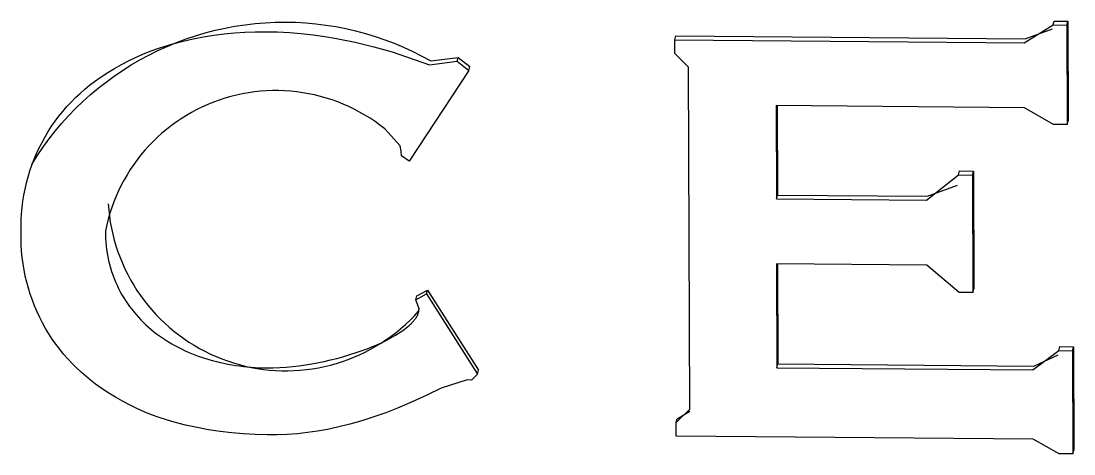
# Model space of a CAD drawing. Header units: millimetres. Extents: x -1421 to 3505, y -683 to 2759.
# Drawn here: x -8.384 to -4.366, y 730.013 to 731.665 of the extents above; entities that cross this region are included whole.
import ezdxf

# ---------------------------------------------------------------- set-up
doc = ezdxf.new("R2010")
doc.units = ezdxf.units.MM
doc.header["$MEASUREMENT"] = 0
doc.layers.add('Utwórz2D linie widoczne', color=7, linetype='Continuous', true_color=0x000000)

msp = doc.modelspace()

# ---------------------------------------------------------------- linework, layer by layer
at = {"layer": 'Utwórz2D linie widoczne'}
for p, q in [((-7.5296, 731.6508), (-7.4912, 731.6553)), ((-7.4912, 731.6553), (-7.4526, 731.6584)), ((-7.4526, 731.6584), (-7.414, 731.6603)), ((-7.414, 731.6603), (-7.3753, 731.6608)), ((-7.3753, 731.6608), (-7.3367, 731.66)), ((-7.3367, 731.66), (-7.2981, 731.6579)), ((-7.2981, 731.6579), (-7.2596, 731.6544)), ((-7.2596, 731.6544), (-7.2212, 731.6496)), ((-4.4457, 731.6499), (-4.4418, 731.6648)), ((-4.4418, 731.6648), (-4.3892, 731.6644)), ((-4.3931, 731.6495), (-4.3892, 731.6644)), ((-4.3892, 731.6644), (-4.388, 731.2847)), ((-7.7181, 731.6088), (-7.681, 731.6197)), ((-7.681, 731.6197), (-7.6435, 731.6295)), ((-7.649, 731.6108), (-7.6096, 731.6159)), ((-7.6435, 731.6295), (-7.6058, 731.6379)), ((-7.6096, 731.6159), (-7.57, 731.6197)), ((-7.6058, 731.6379), (-7.5678, 731.645)), ((-7.57, 731.6197), (-7.5303, 731.6224)), ((-7.5678, 731.645), (-7.5296, 731.6508)), ((-7.5303, 731.6224), (-7.4906, 731.6238)), ((-7.4906, 731.6238), (-7.4509, 731.6239)), ((-7.4509, 731.6239), (-7.4056, 731.6232)), ((-7.4056, 731.6232), (-7.3603, 731.6211)), ((-7.3603, 731.6211), (-7.3151, 731.6175)), ((-7.3151, 731.6175), (-7.2701, 731.6126)), ((-7.2212, 731.6496), (-7.183, 731.6435)), ((-7.183, 731.6435), (-7.1451, 731.6361)), ((-7.1451, 731.6361), (-7.1074, 731.6274)), ((-7.1074, 731.6274), (-7.07, 731.6175)), ((-7.07, 731.6175), (-7.033, 731.6062)), ((-4.5565, 731.5818), (-4.4457, 731.6499)), ((-4.5527, 731.5967), (-4.4484, 731.6355)), ((-4.4457, 731.6499), (-4.3931, 731.6495)), ((-4.3931, 731.6495), (-4.3918, 731.2697)), ((-7.8337, 731.5696), (-7.8045, 731.578)), ((-7.8267, 731.5683), (-7.791, 731.583)), ((-7.8045, 731.578), (-7.766, 731.588)), ((-7.791, 731.583), (-7.7547, 731.5965)), ((-7.766, 731.588), (-7.7273, 731.5968)), ((-7.7547, 731.5965), (-7.7181, 731.6088)), ((-7.7273, 731.5968), (-7.6882, 731.6044)), ((-7.6882, 731.6044), (-7.649, 731.6108)), ((-7.2701, 731.6126), (-7.2252, 731.6063)), ((-7.2252, 731.6063), (-7.1806, 731.5985)), ((-7.1806, 731.5985), (-7.1093, 731.5838)), ((-7.1093, 731.5838), (-7.0385, 731.5669)), ((-7.033, 731.6062), (-6.9964, 731.5937)), ((-6.9964, 731.5937), (-6.9603, 731.5799)), ((-6.9603, 731.5799), (-6.9247, 731.5649)), ((-5.8896, 731.5933), (-5.8858, 731.6082)), ((-5.8895, 731.5416), (-5.8896, 731.5933)), ((-5.8896, 731.5933), (-4.5565, 731.5818)), ((-5.8858, 731.6082), (-4.5527, 731.5967)), ((-7.947, 731.5264), (-7.9192, 731.5386)), ((-7.9306, 731.5169), (-7.8966, 731.5352)), ((-7.9192, 731.5386), (-7.891, 731.5499)), ((-7.8966, 731.5352), (-7.8619, 731.5523)), ((-7.891, 731.5499), (-7.8625, 731.5602)), ((-7.8625, 731.5602), (-7.8337, 731.5696)), ((-7.8619, 731.5523), (-7.8267, 731.5683)), ((-7.0385, 731.5669), (-6.9682, 731.5478)), ((-6.9682, 731.5478), (-6.825, 731.4978)), ((-6.9247, 731.5649), (-6.8896, 731.5487)), ((-6.8896, 731.5487), (-6.855, 731.5313)), ((-5.8369, 731.4893), (-5.8895, 731.5416)), ((-8.0276, 731.4842), (-8.0012, 731.4991)), ((-8.0012, 731.4991), (-7.9743, 731.5132)), ((-7.9967, 731.4768), (-7.964, 731.4974)), ((-7.9743, 731.5132), (-7.947, 731.5264)), ((-7.964, 731.4974), (-7.9306, 731.5169)), ((-6.855, 731.5313), (-6.8211, 731.5127)), ((-6.825, 731.4978), (-6.7197, 731.5113)), ((-6.8211, 731.5127), (-6.7159, 731.5262)), ((-6.7197, 731.5113), (-6.7159, 731.5262)), ((-6.7197, 731.5113), (-6.6759, 731.4764)), ((-6.7159, 731.5262), (-6.672, 731.4913)), ((-8.0788, 731.4516), (-8.0535, 731.4683)), ((-8.06, 731.4322), (-8.0287, 731.455)), ((-8.0535, 731.4683), (-8.0276, 731.4842)), ((-8.0287, 731.455), (-7.9967, 731.4768)), ((-6.6759, 731.4764), (-6.9026, 731.1305)), ((-6.6759, 731.4764), (-6.672, 731.4913)), ((-5.8326, 730.184), (-5.8369, 731.4893)), ((-8.141, 731.4047), (-8.1225, 731.4197)), ((-8.1225, 731.4197), (-8.1036, 731.4341)), ((-8.1036, 731.4341), (-8.0788, 731.4516)), ((-8.0904, 731.4083), (-8.06, 731.4322)), ((-8.1929, 731.3558), (-8.1762, 731.3727)), ((-8.1762, 731.3727), (-8.1588, 731.389)), ((-8.1588, 731.389), (-8.141, 731.4047)), ((-8.1487, 731.3575), (-8.1199, 731.3834)), ((-8.1199, 731.3834), (-8.0904, 731.4083)), ((-7.5839, 731.3766), (-7.6061, 731.3702)), ((-7.5616, 731.3822), (-7.5839, 731.3766)), ((-7.539, 731.387), (-7.5616, 731.3822)), ((-7.5163, 731.3911), (-7.539, 731.387)), ((-7.4934, 731.3943), (-7.5163, 731.3911)), ((-7.4705, 731.3968), (-7.4934, 731.3943)), ((-7.4475, 731.3984), (-7.4705, 731.3968)), ((-7.4244, 731.3993), (-7.4475, 731.3984)), ((-7.4014, 731.3993), (-7.4244, 731.3993)), ((-7.3783, 731.3986), (-7.4014, 731.3993)), ((-7.3553, 731.397), (-7.3783, 731.3986)), ((-7.3323, 731.3947), (-7.3553, 731.397)), ((-7.3095, 731.3915), (-7.3323, 731.3947)), ((-7.2868, 731.3876), (-7.3095, 731.3915)), ((-7.2642, 731.3829), (-7.2868, 731.3876)), ((-7.2418, 731.3773), (-7.2642, 731.3829)), ((-7.2196, 731.3711), (-7.2418, 731.3773)), ((-8.2247, 731.3204), (-8.2091, 731.3384)), ((-8.2091, 731.3384), (-8.1929, 731.3558)), ((-8.1765, 731.3307), (-8.1487, 731.3575)), ((-7.6922, 731.3371), (-7.7129, 731.327)), ((-7.6711, 731.3465), (-7.6922, 731.3371)), ((-7.6497, 731.3551), (-7.6711, 731.3465)), ((-7.628, 731.3631), (-7.6497, 731.3551)), ((-7.6061, 731.3702), (-7.628, 731.3631)), ((-7.1976, 731.364), (-7.2196, 731.3711)), ((-7.1759, 731.3562), (-7.1976, 731.364)), ((-7.1545, 731.3476), (-7.1759, 731.3562)), ((-7.1334, 731.3383), (-7.1545, 731.3476)), ((-7.1126, 731.3283), (-7.1334, 731.3383)), ((-4.5557, 731.3343), (-5.503, 731.3424)), ((-5.503, 731.3424), (-5.5019, 730.9862)), ((-5.4992, 731.3424), (-5.498, 731.0011)), ((-4.4445, 731.2702), (-4.5557, 731.3343)), ((-8.2538, 731.2828), (-8.2396, 731.3019)), ((-8.2396, 731.3019), (-8.2247, 731.3204)), ((-8.2292, 731.2741), (-8.2033, 731.3029)), ((-8.2033, 731.3029), (-8.1765, 731.3307)), ((-7.7728, 731.2923), (-7.7919, 731.2794)), ((-7.7532, 731.3046), (-7.7728, 731.2923)), ((-7.7332, 731.3161), (-7.7532, 731.3046)), ((-7.7129, 731.327), (-7.7332, 731.3161)), ((-7.0922, 731.3175), (-7.1126, 731.3283)), ((-7.0722, 731.3061), (-7.0922, 731.3175)), ((-7.0526, 731.2939), (-7.0722, 731.3061)), ((-7.0334, 731.2811), (-7.0526, 731.2939)), ((-8.2804, 731.2434), (-8.2674, 731.2633)), ((-8.2674, 731.2633), (-8.2538, 731.2828)), ((-8.2541, 731.2446), (-8.2292, 731.2741)), ((-7.8287, 731.2517), (-7.8464, 731.2368)), ((-7.8106, 731.2659), (-7.8287, 731.2517)), ((-7.7919, 731.2794), (-7.8106, 731.2659)), ((-7.0147, 731.2676), (-7.0334, 731.2811)), ((-6.9964, 731.2535), (-7.0147, 731.2676)), ((-6.9378, 731.1882), (-6.9964, 731.2535)), ((-4.3918, 731.2697), (-4.4445, 731.2702)), ((-4.3918, 731.2697), (-4.388, 731.2847)), ((-8.3041, 731.2021), (-8.2926, 731.223)), ((-8.3008, 731.1829), (-8.278, 731.2141)), ((-8.2926, 731.223), (-8.2804, 731.2434)), ((-8.278, 731.2141), (-8.2541, 731.2446)), ((-7.8636, 731.2214), (-7.8802, 731.2054)), ((-7.8464, 731.2368), (-7.8636, 731.2214)), ((-8.3249, 731.1594), (-8.3149, 731.1809)), ((-8.3225, 731.1509), (-8.3008, 731.1829)), ((-8.3149, 731.1809), (-8.3041, 731.2021)), ((-7.9117, 731.1717), (-7.9265, 731.154)), ((-7.8962, 731.1888), (-7.9117, 731.1717)), ((-7.8802, 731.2054), (-7.8962, 731.1888)), ((-6.9334, 731.1681), (-6.9378, 731.1882)), ((-8.3431, 731.1182), (-8.3225, 731.1509)), ((-8.3427, 731.1153), (-8.3342, 731.1375)), ((-8.3342, 731.1375), (-8.3249, 731.1594)), ((-7.9407, 731.1358), (-7.9543, 731.1172)), ((-7.9265, 731.154), (-7.9407, 731.1358)), ((-6.932, 731.1508), (-6.9334, 731.1681)), ((-6.9026, 731.1305), (-6.932, 731.1508)), ((-8.3574, 731.0701), (-8.3505, 731.0928)), ((-8.3505, 731.0928), (-8.3427, 731.1153)), ((-7.9672, 731.0981), (-7.9795, 731.0785)), ((-7.9543, 731.1172), (-7.9672, 731.0981)), ((-4.8065, 731.078), (-4.8027, 731.0929)), ((-4.8027, 731.0929), (-4.75, 731.0925)), ((-4.7538, 731.0775), (-4.75, 731.0925)), ((-4.75, 731.0925), (-4.7486, 730.6437)), ((-8.3636, 731.0471), (-8.3574, 731.0701)), ((-7.991, 731.0586), (-8.0019, 731.0382)), ((-7.9795, 731.0785), (-7.991, 731.0586)), ((-4.9288, 730.9812), (-4.8065, 731.078)), ((-4.8065, 731.078), (-4.7538, 731.0775)), ((-4.7538, 731.0775), (-4.7524, 730.6288)), ((-8.3735, 731.0006), (-8.369, 731.0239)), ((-8.369, 731.0239), (-8.3636, 731.0471)), ((-8.012, 731.0175), (-8.0214, 730.9964)), ((-8.0019, 731.0382), (-8.012, 731.0175)), ((-4.925, 730.9962), (-4.8104, 731.0393)), ((-8.3802, 730.9535), (-8.3773, 730.9771)), ((-8.3773, 730.9771), (-8.3735, 731.0006)), ((-8.0301, 730.975), (-8.0381, 730.9534)), ((-8.0214, 730.9964), (-8.0301, 730.975)), ((-5.5019, 730.9862), (-5.498, 731.0011)), ((-5.5019, 730.9862), (-4.9288, 730.9812)), ((-5.498, 731.0011), (-4.925, 730.9962)), ((-8.3824, 730.9298), (-8.3802, 730.9535)), ((-8.0516, 730.9681), (-8.0498, 730.9447)), ((-8.0452, 730.9315), (-8.0516, 730.9093)), ((-8.0498, 730.9447), (-8.0471, 730.9213)), ((-8.0381, 730.9534), (-8.0452, 730.9315)), ((-8.3841, 730.8823), (-8.3837, 730.9061)), ((-8.3837, 730.9061), (-8.3824, 730.9298)), ((-8.0516, 730.9093), (-8.0573, 730.8869)), ((-8.0471, 730.9213), (-8.0437, 730.8981)), ((-8.0437, 730.8981), (-8.0394, 730.875)), ((-8.3838, 730.8585), (-8.3841, 730.8823)), ((-8.384, 730.8346), (-8.3838, 730.8585)), ((-8.0573, 730.8869), (-8.0621, 730.8644)), ((-8.0621, 730.8644), (-8.0621, 730.8502)), ((-8.0621, 730.8502), (-8.0617, 730.836)), ((-8.0394, 730.875), (-8.0343, 730.8521)), ((-8.0343, 730.8521), (-8.0285, 730.8294)), ((-8.3834, 730.8106), (-8.384, 730.8346)), ((-8.3819, 730.7867), (-8.3834, 730.8106)), ((-8.0617, 730.836), (-8.0609, 730.8218)), ((-8.0609, 730.8218), (-8.0596, 730.8076)), ((-8.0285, 730.8294), (-8.0219, 730.8068)), ((-8.3797, 730.7629), (-8.3819, 730.7867)), ((-8.0596, 730.8076), (-8.0579, 730.7934)), ((-8.0579, 730.7934), (-8.0558, 730.7793)), ((-8.0558, 730.7793), (-8.0532, 730.7652)), ((-8.0219, 730.8068), (-8.0145, 730.7845)), ((-8.0145, 730.7845), (-8.0063, 730.7625)), ((-8.3766, 730.7392), (-8.3797, 730.7629)), ((-8.3727, 730.7155), (-8.3766, 730.7392)), ((-8.0532, 730.7652), (-8.0502, 730.7512)), ((-8.0502, 730.7512), (-8.0468, 730.7372)), ((-8.0468, 730.7372), (-8.043, 730.7234)), ((-8.0063, 730.7625), (-7.9974, 730.7408)), ((-7.9974, 730.7408), (-7.9877, 730.7194)), ((-4.928, 730.7339), (-5.5011, 730.7388)), ((-5.5011, 730.7388), (-5.4998, 730.3421)), ((-5.4972, 730.7388), (-5.4959, 730.3571)), ((-4.805, 730.6292), (-4.928, 730.7339)), ((-8.368, 730.6921), (-8.3727, 730.7155)), ((-8.3625, 730.6688), (-8.368, 730.6921)), ((-8.043, 730.7234), (-8.0388, 730.7098)), ((-8.0388, 730.7098), (-8.0341, 730.6963)), ((-8.0341, 730.6963), (-8.0291, 730.6829)), ((-7.9877, 730.7194), (-7.9773, 730.6984)), ((-7.9773, 730.6984), (-7.9662, 730.6777)), ((-8.3561, 730.6457), (-8.3625, 730.6688)), ((-8.0291, 730.6829), (-8.0237, 730.6697)), ((-8.0237, 730.6697), (-8.0179, 730.6568)), ((-8.0179, 730.6568), (-8.0117, 730.6441)), ((-7.9662, 730.6777), (-7.9544, 730.6574)), ((-7.9544, 730.6574), (-7.9418, 730.6375)), ((-8.349, 730.6228), (-8.3561, 730.6457)), ((-8.3411, 730.6002), (-8.349, 730.6228)), ((-8.0117, 730.6441), (-8.0055, 730.6324)), ((-8.0055, 730.6324), (-7.9991, 730.6208)), ((-7.9991, 730.6208), (-7.9922, 730.6094)), ((-7.9922, 730.6094), (-7.9851, 730.5982)), ((-7.9418, 730.6375), (-7.9286, 730.6181)), ((-7.9286, 730.6181), (-7.9148, 730.5992)), ((-6.8773, 730.6013), (-6.8366, 730.6237)), ((-6.8773, 730.6013), (-6.8735, 730.6163)), ((-6.8735, 730.6163), (-6.8328, 730.6386)), ((-6.8366, 730.6237), (-6.8328, 730.6386)), ((-6.8366, 730.6237), (-6.6427, 730.3176)), ((-6.8328, 730.6386), (-6.6389, 730.3325)), ((-4.7524, 730.6288), (-4.805, 730.6292)), ((-4.7524, 730.6288), (-4.7486, 730.6437)), ((-8.3325, 730.5779), (-8.3411, 730.6002)), ((-8.323, 730.5559), (-8.3325, 730.5779)), ((-7.9851, 730.5982), (-7.9777, 730.5872)), ((-7.9777, 730.5872), (-7.97, 730.5763)), ((-7.97, 730.5763), (-7.962, 730.5656)), ((-7.9148, 730.5992), (-7.9002, 730.5807)), ((-7.9002, 730.5807), (-7.8851, 730.5628)), ((-6.8656, 730.5665), (-6.8773, 730.6013)), ((-8.3129, 730.5342), (-8.323, 730.5559)), ((-8.3019, 730.5129), (-8.3129, 730.5342)), ((-7.962, 730.5656), (-7.9537, 730.5552)), ((-7.9537, 730.5552), (-7.9451, 730.545)), ((-7.9451, 730.545), (-7.9362, 730.535)), ((-7.9362, 730.535), (-7.9272, 730.5252)), ((-7.8851, 730.5628), (-7.8693, 730.5454)), ((-7.8693, 730.5454), (-7.853, 730.5285)), ((-7.853, 730.5285), (-7.8361, 730.5123)), ((-6.8998, 730.5236), (-6.8833, 730.5403)), ((-6.8833, 730.5403), (-6.8673, 730.5575)), ((-6.8815, 730.5258), (-6.8797, 730.5283)), ((-6.8797, 730.5283), (-6.878, 730.5307)), ((-6.878, 730.5307), (-6.8764, 730.5331)), ((-6.8764, 730.5331), (-6.8749, 730.5356)), ((-6.8749, 730.5356), (-6.8735, 730.538)), ((-6.8735, 730.538), (-6.8722, 730.5404)), ((-6.8722, 730.5404), (-6.8716, 730.5416)), ((-6.8716, 730.5416), (-6.8711, 730.5428)), ((-6.8711, 730.5428), (-6.8705, 730.544)), ((-6.8705, 730.544), (-6.87, 730.5452)), ((-6.87, 730.5452), (-6.8695, 730.5464)), ((-6.8695, 730.5464), (-6.8691, 730.5476)), ((-6.8691, 730.5476), (-6.8687, 730.5488)), ((-6.8687, 730.5488), (-6.8683, 730.55)), ((-6.8683, 730.55), (-6.8679, 730.5512)), ((-6.8679, 730.5512), (-6.8676, 730.5524)), ((-6.8676, 730.5524), (-6.8672, 730.5536)), ((-6.8672, 730.5536), (-6.867, 730.5548)), ((-6.867, 730.5548), (-6.8667, 730.556)), ((-6.8667, 730.556), (-6.8665, 730.5571)), ((-6.8665, 730.5571), (-6.8663, 730.5583)), ((-6.8663, 730.5583), (-6.8661, 730.5595)), ((-6.8661, 730.5595), (-6.8659, 730.5607)), ((-6.8659, 730.5607), (-6.8658, 730.5618)), ((-6.8658, 730.5618), (-6.8657, 730.563)), ((-6.8657, 730.5642), (-6.8656, 730.5653)), ((-6.8657, 730.563), (-6.8657, 730.5642)), ((-6.8656, 730.5653), (-6.8656, 730.5665)), ((-8.2903, 730.492), (-8.3019, 730.5129)), ((-8.2779, 730.4715), (-8.2903, 730.492)), ((-7.9272, 730.5252), (-7.9178, 730.5158)), ((-7.9178, 730.5158), (-7.9082, 730.5065)), ((-7.9082, 730.5065), (-7.8984, 730.4976)), ((-7.8984, 730.4976), (-7.8884, 730.4889)), ((-7.8884, 730.4889), (-7.8782, 730.4805)), ((-7.8361, 730.5123), (-7.8186, 730.4966)), ((-7.8186, 730.4966), (-7.8006, 730.4815)), ((-6.9527, 730.4771), (-6.9345, 730.492)), ((-6.939, 730.4769), (-6.9225, 730.4881)), ((-6.9345, 730.492), (-6.9169, 730.5075)), ((-6.9225, 730.4881), (-6.9156, 730.4932)), ((-6.9169, 730.5075), (-6.8998, 730.5236)), ((-6.9156, 730.4932), (-6.9091, 730.4983)), ((-6.9091, 730.4983), (-6.9031, 730.5034)), ((-6.9031, 730.5034), (-6.9002, 730.5059)), ((-6.9002, 730.5059), (-6.8975, 730.5084)), ((-6.8975, 730.5084), (-6.8949, 730.5109)), ((-6.8949, 730.5109), (-6.8924, 730.5134)), ((-6.8924, 730.5134), (-6.89, 730.5159)), ((-6.89, 730.5159), (-6.8877, 730.5184)), ((-6.8877, 730.5184), (-6.8855, 730.5209)), ((-6.8855, 730.5209), (-6.8835, 730.5233)), ((-6.8835, 730.5233), (-6.8815, 730.5258)), ((-8.2648, 730.4514), (-8.2779, 730.4715)), ((-8.2511, 730.4318), (-8.2648, 730.4514)), ((-7.8782, 730.4805), (-7.8672, 730.4721)), ((-7.8672, 730.4721), (-7.8561, 730.4639)), ((-7.8561, 730.4639), (-7.8447, 730.4559)), ((-7.8447, 730.4559), (-7.8331, 730.4483)), ((-7.8331, 730.4483), (-7.8213, 730.4408)), ((-7.8006, 730.4815), (-7.7821, 730.4671)), ((-7.7821, 730.4671), (-7.7631, 730.4533)), ((-7.7631, 730.4533), (-7.7436, 730.4401)), ((-7.0101, 730.4364), (-6.9905, 730.4493)), ((-6.9908, 730.4466), (-6.9732, 730.4561)), ((-6.9905, 730.4493), (-6.9713, 730.4629)), ((-6.9732, 730.4561), (-6.9559, 730.4662)), ((-6.9713, 730.4629), (-6.9527, 730.4771)), ((-6.9559, 730.4662), (-6.939, 730.4769)), ((-8.2367, 730.4127), (-8.2511, 730.4318)), ((-8.2216, 730.3941), (-8.2367, 730.4127)), ((-7.8213, 730.4408), (-7.8093, 730.4337)), ((-7.8093, 730.4337), (-7.7972, 730.4268)), ((-7.7972, 730.4268), (-7.7849, 730.4202)), ((-7.7849, 730.4202), (-7.7724, 730.4139)), ((-7.7724, 730.4139), (-7.7599, 730.4079)), ((-7.7599, 730.4079), (-7.7471, 730.4022)), ((-7.7436, 730.4401), (-7.7237, 730.4277)), ((-7.7237, 730.4277), (-7.7033, 730.416)), ((-7.7033, 730.416), (-7.6826, 730.4049)), ((-7.0868, 730.4063), (-7.064, 730.4146)), ((-7.0714, 730.4018), (-7.0506, 730.4126)), ((-7.064, 730.4146), (-7.0453, 730.4216)), ((-7.0506, 730.4126), (-7.0301, 730.4241)), ((-7.0453, 730.4216), (-7.0269, 730.4293)), ((-7.0301, 730.4241), (-7.0101, 730.4364)), ((-7.0269, 730.4293), (-7.0087, 730.4377)), ((-7.0087, 730.4377), (-6.9908, 730.4466)), ((-4.5234, 730.3337), (-4.4243, 730.4076)), ((-4.4243, 730.4076), (-4.4205, 730.4226)), ((-4.4243, 730.4076), (-4.3716, 730.4072)), ((-4.4205, 730.4226), (-4.3677, 730.4221)), ((-4.3716, 730.4072), (-4.3677, 730.4221)), ((-4.3677, 730.4221), (-4.3665, 730.0283)), ((-8.2059, 730.376), (-8.2216, 730.3941)), ((-8.1896, 730.3585), (-8.2059, 730.376)), ((-7.7471, 730.4022), (-7.7343, 730.3968)), ((-7.7343, 730.3968), (-7.7214, 730.3917)), ((-7.7214, 730.3917), (-7.7083, 730.3869)), ((-7.7083, 730.3869), (-7.6952, 730.3824)), ((-7.6952, 730.3824), (-7.6677, 730.3739)), ((-7.6826, 730.4049), (-7.6615, 730.3946)), ((-7.6677, 730.3739), (-7.6534, 730.3699)), ((-7.6615, 730.3946), (-7.6401, 730.385)), ((-7.6534, 730.3699), (-7.6389, 730.3661)), ((-7.6401, 730.385), (-7.6183, 730.3762)), ((-7.6183, 730.3762), (-7.5963, 730.3681)), ((-7.5963, 730.3681), (-7.574, 730.3608)), ((-7.2269, 730.3666), (-7.2032, 730.372)), ((-7.2032, 730.372), (-7.1797, 730.3779)), ((-7.1797, 730.3779), (-7.1562, 730.3843)), ((-7.1581, 730.3659), (-7.136, 730.3737)), ((-7.1562, 730.3843), (-7.1329, 730.3911)), ((-7.136, 730.3737), (-7.1141, 730.3823)), ((-7.1329, 730.3911), (-7.1098, 730.3985)), ((-7.1141, 730.3823), (-7.0926, 730.3917)), ((-7.1098, 730.3985), (-7.0868, 730.4063)), ((-7.0926, 730.3917), (-7.0714, 730.4018)), ((-4.5195, 730.3487), (-4.4272, 730.3919)), ((-4.3716, 730.4072), (-4.3703, 730.0133)), ((-8.1727, 730.3416), (-8.1896, 730.3585)), ((-8.1552, 730.3252), (-8.1727, 730.3416)), ((-7.6389, 730.3661), (-7.6244, 730.3626)), ((-7.6244, 730.3626), (-7.6098, 730.3593)), ((-7.6098, 730.3593), (-7.5951, 730.3563)), ((-7.5951, 730.3563), (-7.5804, 730.3536)), ((-7.5804, 730.3536), (-7.5656, 730.3511)), ((-7.574, 730.3608), (-7.5514, 730.3543)), ((-7.5656, 730.3511), (-7.5508, 730.349)), ((-7.5514, 730.3543), (-7.5287, 730.3485)), ((-7.5508, 730.349), (-7.5359, 730.3471)), ((-7.5359, 730.3471), (-7.521, 730.3455)), ((-7.5287, 730.3485), (-7.5057, 730.3436)), ((-7.521, 730.3455), (-7.5061, 730.3441)), ((-7.5061, 730.3441), (-7.4912, 730.3431)), ((-7.5057, 730.3436), (-7.4826, 730.3394)), ((-7.4912, 730.3431), (-7.4763, 730.3423)), ((-7.4826, 730.3394), (-7.4594, 730.3361)), ((-7.4763, 730.3423), (-7.4613, 730.3418)), ((-7.4613, 730.3418), (-7.4464, 730.3416)), ((-7.4594, 730.3361), (-7.436, 730.3335)), ((-7.4464, 730.3416), (-7.4218, 730.3418)), ((-7.436, 730.3335), (-7.4126, 730.3318)), ((-7.4218, 730.3418), (-7.3972, 730.3427)), ((-7.4126, 730.3318), (-7.3891, 730.3308)), ((-7.3972, 730.3427), (-7.3726, 730.3443)), ((-7.3891, 730.3308), (-7.3657, 730.3307)), ((-7.3726, 730.3443), (-7.348, 730.3465)), ((-7.3657, 730.3307), (-7.3422, 730.3314)), ((-7.348, 730.3465), (-7.3235, 730.3493)), ((-7.3422, 730.3314), (-7.3188, 730.3329)), ((-7.3235, 730.3493), (-7.2991, 730.3528)), ((-7.3188, 730.3329), (-7.2954, 730.3352)), ((-7.2991, 730.3528), (-7.2748, 730.3569)), ((-7.2954, 730.3352), (-7.2721, 730.3383)), ((-7.2748, 730.3569), (-7.2269, 730.3666)), ((-7.2721, 730.3383), (-7.249, 730.3423)), ((-7.249, 730.3423), (-7.226, 730.347)), ((-7.226, 730.347), (-7.2031, 730.3525)), ((-7.2031, 730.3525), (-7.1805, 730.3588)), ((-7.1805, 730.3588), (-7.1581, 730.3659)), ((-6.6427, 730.3176), (-6.6389, 730.3325)), ((-5.4998, 730.3421), (-5.4959, 730.3571)), ((-5.4998, 730.3421), (-4.5234, 730.3337)), ((-5.4959, 730.3571), (-4.5195, 730.3487)), ((-8.1372, 730.3095), (-8.1552, 730.3252)), ((-8.1186, 730.2944), (-8.1372, 730.3095)), ((-8.0996, 730.2799), (-8.1186, 730.2944)), ((-6.6821, 730.2964), (-6.7813, 730.2641)), ((-6.6658, 730.2948), (-6.6821, 730.2964)), ((-6.6427, 730.3176), (-6.6658, 730.2948)), ((-8.0747, 730.2622), (-8.0996, 730.2799)), ((-8.0493, 730.2453), (-8.0747, 730.2622)), ((-6.7813, 730.2641), (-6.8361, 730.2373)), ((-8.0234, 730.2294), (-8.0493, 730.2453)), ((-7.9969, 730.2143), (-8.0234, 730.2294)), ((-7.9699, 730.2001), (-7.9969, 730.2143)), ((-6.8915, 730.2119), (-6.9477, 730.188)), ((-6.8361, 730.2373), (-6.8915, 730.2119)), ((-7.9425, 730.1868), (-7.9699, 730.2001)), ((-7.9146, 730.1745), (-7.9425, 730.1868)), ((-7.8864, 730.1631), (-7.9146, 730.1745)), ((-6.9925, 730.1704), (-7.0379, 730.1543)), ((-6.9477, 730.188), (-6.9925, 730.1704)), ((-5.8848, 730.1327), (-5.8326, 730.184)), ((-5.881, 730.1476), (-5.8326, 730.1763)), ((-7.8577, 730.1527), (-7.8864, 730.1631)), ((-7.8288, 730.1433), (-7.8577, 730.1527)), ((-7.7995, 730.1348), (-7.8288, 730.1433)), ((-7.7561, 730.1236), (-7.7995, 730.1348)), ((-7.1301, 730.1266), (-7.1768, 730.1151)), ((-7.0837, 730.1397), (-7.1301, 730.1266)), ((-7.0379, 730.1543), (-7.0837, 730.1397)), ((-5.8848, 730.1327), (-5.881, 730.1476)), ((-5.8846, 730.0811), (-5.8848, 730.1327)), ((-7.7124, 730.1138), (-7.7561, 730.1236)), ((-7.6684, 730.1055), (-7.7124, 730.1138)), ((-7.6241, 730.0987), (-7.6684, 730.1055)), ((-7.5797, 730.0933), (-7.6241, 730.0987)), ((-7.5351, 730.0894), (-7.5797, 730.0933)), ((-7.4903, 730.0869), (-7.5351, 730.0894)), ((-7.4456, 730.086), (-7.4903, 730.0869)), ((-7.3682, 730.0876), (-7.4068, 730.0861)), ((-7.3296, 730.0905), (-7.3682, 730.0876)), ((-7.2911, 730.0947), (-7.3296, 730.0905)), ((-7.2528, 730.1002), (-7.2911, 730.0947)), ((-7.2146, 730.107), (-7.2528, 730.1002)), ((-7.1768, 730.1151), (-7.2146, 730.107)), ((-7.4068, 730.0861), (-7.4456, 730.086)), ((-4.5225, 730.0693), (-5.8846, 730.0811)), ((-4.4231, 730.0138), (-4.5225, 730.0693)), ((-4.3703, 730.0133), (-4.4231, 730.0138)), ((-4.3703, 730.0133), (-4.3665, 730.0283))]:
    msp.add_line(p, q, dxfattribs=at)

doc.saveas('drawing.dxf')
